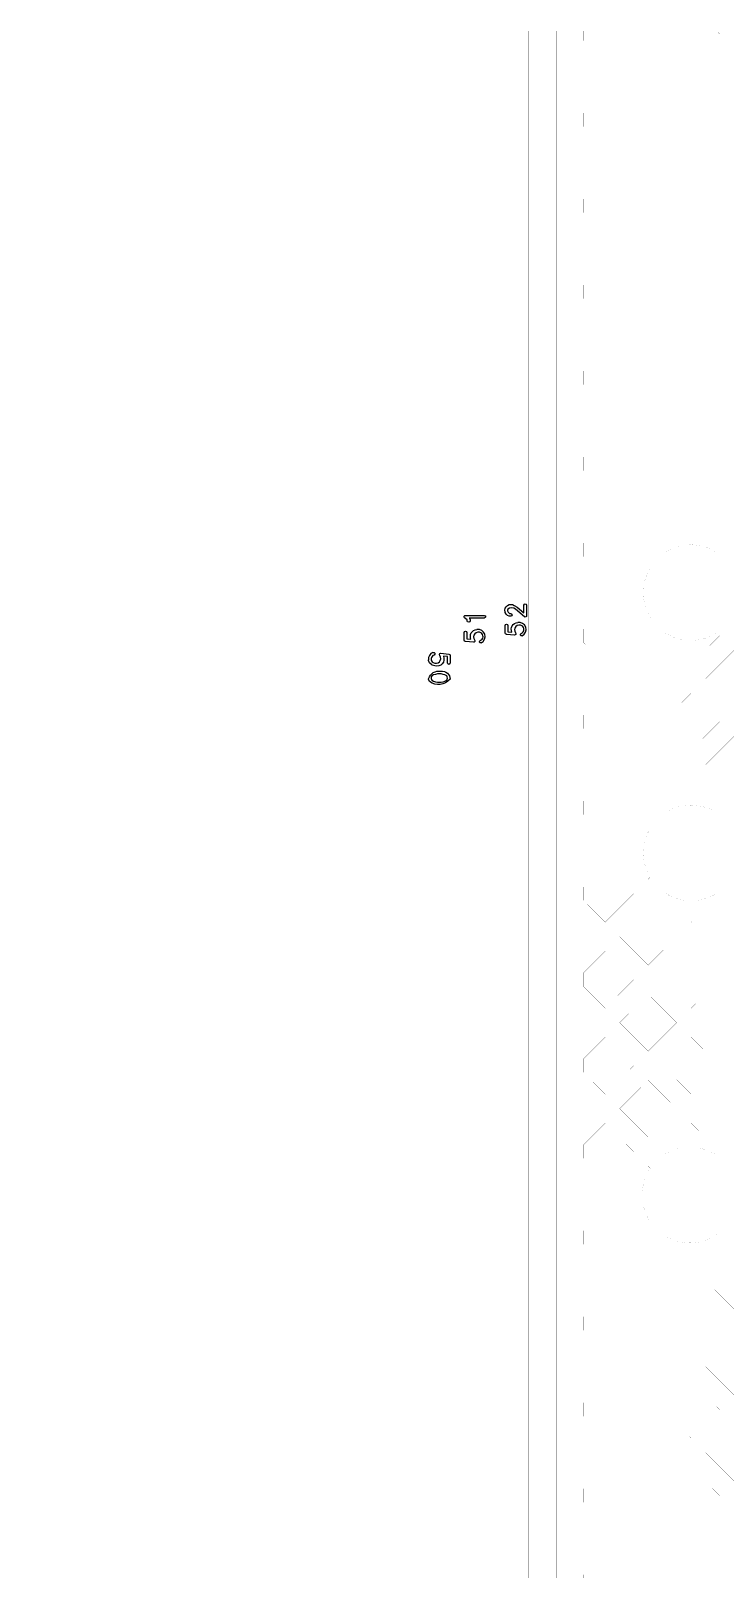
# Model space of a CAD drawing. Extents: x 726 to 4465, y 139 to 737.
# Drawn here: x 4074.9 to 4099.7, y 477.2 to 532.4 of the extents above; entities that cross this region are included whole.
import ezdxf

# ---------------------------------------------------------------- set-up
doc = ezdxf.new("R2010")
doc.units = 0
doc.layers.add('e_area', color=95, linetype='Continuous')
doc.layers.add('f_area', color=221, linetype='Continuous')

# ---------------------------------------------------------------- blocks, each defined once
blk = doc.blocks.new('PAD_R2')
at = {"layer": 'f_area', "const_width": 0.5}
blk.add_lwpolyline([(0.25, 0, 1), (-0.25, 0, 1)], format="xyb", close=True, dxfattribs=at)

msp = doc.modelspace()

# ---------------------------------------------------------------- linework, layer by layer
at = {"layer": 'e_area', "const_width": 0.00096}
for points in [[(4074.948, 477.21), (4074.948, 532.433), (4192.925, 532.433), (4192.925, 477.21), (4074.948, 477.21), (4074.948, 532.433), (4088.093, 532.433), (4088.093, 477.21)], [(4089.071, 477.21), (4089.071, 532.433), (4089.803, 532.433), (4089.803, 477.21)], [(4090.534, 477.21), (4090.534, 532.433), (4091.266, 532.433), (4091.266, 477.21)], [(4091.997, 477.21), (4091.997, 532.433), (4092.729, 532.433), (4092.729, 477.21)], [(4095.973, 530.794), (4096.991, 529.776), (4098.009, 530.794), (4096.991, 531.811)], [(4099.043, 530.794), (4100.06, 529.777), (4101.076, 530.794), (4100.06, 531.81)], [(4094.682, 529.015), (4095.456, 528.241), (4096.474, 529.259), (4095.456, 530.276), (4094.682, 529.502)], [(4097.508, 529.259), (4098.525, 528.242), (4099.542, 529.26), (4098.526, 530.276)], [(4095.973, 527.724), (4096.99, 526.707), (4098.007, 527.725), (4096.991, 528.741)], [(4099.042, 527.725), (4100.06, 526.707), (4101.077, 527.725), (4100.06, 528.743)], [(4094.682, 525.948), (4095.456, 525.173), (4096.473, 526.19), (4095.456, 527.207), (4094.682, 526.432)], [(4097.507, 526.19), (4098.525, 525.172), (4099.542, 526.19), (4098.525, 527.208)], [(4095.973, 524.656), (4096.991, 523.639), (4098.007, 524.655), (4096.99, 525.673)], [(4099.042, 524.655), (4100.06, 523.637), (4101.077, 524.655), (4100.06, 525.673)], [(4094.682, 522.878), (4095.456, 522.104), (4096.474, 523.121), (4095.456, 524.139), (4094.682, 523.365)], [(4097.508, 523.121), (4098.526, 522.104), (4099.542, 523.12), (4098.525, 524.138)], [(4095.973, 521.586), (4096.991, 520.569), (4098.009, 521.586), (4096.991, 522.604)], [(4099.043, 521.586), (4100.06, 520.57), (4101.076, 521.586), (4100.06, 522.603)], [(4094.682, 519.81), (4095.457, 519.035), (4096.474, 520.051), (4095.456, 521.069), (4094.682, 520.295)], [(4097.508, 520.051), (4098.525, 519.035), (4099.542, 520.053), (4098.526, 521.069)], [(4095.974, 518.518), (4096.991, 517.501), (4098.007, 518.518), (4096.991, 519.534)], [(4099.042, 518.518), (4100.06, 517.5), (4101.077, 518.518), (4100.06, 519.535)], [(4094.682, 516.74), (4095.456, 515.966), (4096.474, 516.984), (4095.457, 518), (4094.682, 517.225)], [(4097.508, 516.984), (4098.526, 515.966), (4099.542, 516.983), (4098.525, 518)], [(4095.973, 515.449), (4096.991, 514.431), (4098.009, 515.449), (4096.991, 516.467)], [(4099.043, 515.449), (4100.061, 514.431), (4101.077, 515.448), (4100.06, 516.465)], [(4094.682, 513.67), (4095.456, 512.896), (4096.474, 513.914), (4095.456, 514.932), (4094.682, 514.157)], [(4094.682, 510.603), (4095.457, 509.827), (4096.474, 510.844), (4095.456, 511.862), (4094.682, 511.087)], [(4095.974, 509.31), (4096.991, 508.294), (4098.007, 509.31), (4096.991, 510.327)], [(4099.042, 509.31), (4100.06, 508.292), (4101.077, 509.31), (4100.06, 510.328)], [(4094.682, 507.533), (4095.456, 506.759), (4096.474, 507.776), (4095.457, 508.793), (4094.682, 508.018)], [(4097.508, 507.776), (4098.526, 506.759), (4099.542, 507.775), (4098.525, 508.793)], [(4095.973, 506.241), (4096.991, 505.224), (4098.009, 506.241), (4096.991, 507.259)], [(4099.043, 506.241), (4100.06, 505.225), (4101.076, 506.241), (4100.06, 507.258)], [(4094.682, 504.463), (4095.456, 503.689), (4096.474, 504.706), (4095.456, 505.724), (4094.682, 504.95)], [(4094.682, 501.395), (4095.456, 500.621), (4096.473, 501.638), (4095.456, 502.654), (4094.682, 501.88)], [(4095.973, 500.104), (4096.991, 499.086), (4098.007, 500.103), (4096.99, 501.121)], [(4099.042, 500.103), (4100.06, 499.085), (4101.077, 500.103), (4100.06, 501.121)], [(4094.682, 498.325), (4095.456, 497.551), (4096.474, 498.569), (4095.456, 499.587), (4094.682, 498.813)], [(4097.508, 498.569), (4098.526, 497.551), (4099.542, 498.568), (4098.525, 499.586)], [(4095.973, 497.034), (4096.991, 496.016), (4098.009, 497.034), (4096.991, 498.052)], [(4099.043, 497.034), (4100.06, 496.018), (4101.076, 497.034), (4100.06, 498.051)], [(4094.682, 495.256), (4095.456, 494.481), (4096.474, 495.499), (4095.456, 496.517), (4094.682, 495.743)], [(4097.508, 495.499), (4098.525, 494.483), (4099.542, 495.5), (4098.526, 496.517)], [(4095.973, 493.964), (4096.99, 492.948), (4098.007, 493.965), (4096.991, 494.982)], [(4099.042, 493.965), (4100.06, 492.948), (4101.077, 493.965), (4100.06, 494.983)], [(4094.682, 492.188), (4095.456, 491.414), (4096.473, 492.43), (4095.456, 493.447), (4094.682, 492.673)], [(4094.682, 489.118), (4095.456, 488.344), (4096.474, 489.362), (4095.456, 490.379), (4094.682, 489.605)], [(4095.973, 487.827), (4096.991, 486.809), (4098.009, 487.827), (4096.991, 488.844)], [(4099.043, 487.827), (4100.06, 486.81), (4101.076, 487.827), (4100.06, 488.843)], [(4094.682, 486.048), (4095.456, 485.274), (4096.474, 486.292), (4095.456, 487.309), (4094.682, 486.535)], [(4097.508, 486.292), (4098.525, 485.275), (4099.542, 486.293), (4098.526, 487.309)], [(4095.973, 484.757), (4096.99, 483.74), (4098.007, 484.758), (4096.991, 485.774)], [(4099.042, 484.758), (4100.06, 483.74), (4101.077, 484.758), (4100.06, 485.776)], [(4094.682, 482.981), (4095.456, 482.206), (4096.473, 483.223), (4095.456, 484.239), (4094.682, 483.465)], [(4097.507, 483.223), (4098.525, 482.205), (4099.542, 483.223), (4098.525, 484.241)], [(4095.973, 481.689), (4096.991, 480.671), (4098.007, 481.688), (4096.99, 482.706)], [(4099.042, 481.688), (4100.06, 480.67), (4101.077, 481.688), (4100.06, 482.706)], [(4094.682, 479.911), (4095.456, 479.137), (4096.474, 480.154), (4095.456, 481.172), (4094.682, 480.398)], [(4097.508, 480.154), (4098.526, 479.137), (4099.542, 480.153), (4098.525, 481.171)], [(4095.973, 478.619), (4096.991, 477.602), (4098.009, 478.619), (4096.991, 479.637)], [(4099.043, 478.619), (4100.06, 477.603), (4101.076, 478.619), (4100.06, 479.636)]]:
    msp.add_lwpolyline(points, close=True, dxfattribs=at)
for points in [[(4093.706, 477.21), (4093.706, 532.433), (4094.682, 532.433), (4094.682, 532.085), (4095.456, 531.311), (4096.474, 532.329), (4096.369, 532.433)], [(4096.369, 532.433), (4097.613, 532.433)], [(4097.613, 532.433), (4097.508, 532.329), (4098.526, 531.311), (4099.542, 532.327), (4099.437, 532.433)], [(4099.437, 532.433), (4100.682, 532.433)], [(4100.701, 477.21), (4099.418, 477.21), (4098.526, 478.102), (4097.634, 477.21), (4096.348, 477.21), (4095.456, 478.102), (4094.682, 477.328), (4094.682, 477.21), (4093.706, 477.21)]]:
    msp.add_lwpolyline(points, dxfattribs=at)
for points in [[(4097.508, 513.914), (4097.601, 513.821, -0.143864), (4098.525, 514.092, -0.144121), (4099.449, 513.82), (4099.544, 513.914), (4098.526, 514.932)], [(4095.973, 512.379), (4096.991, 511.361), (4097.09, 511.46, -0.144121), (4096.818, 512.385, -0.142804), (4097.085, 513.302), (4096.991, 513.397)], [(4097.508, 510.844), (4098.525, 509.827), (4099.542, 510.845), (4099.442, 510.946, -0.142803), (4098.525, 510.678, -0.142544), (4097.609, 510.945)], [(4097.508, 504.706), (4097.655, 504.56, -0.134868), (4098.527, 504.799, -0.134336), (4099.396, 504.561), (4099.542, 504.708), (4098.526, 505.724)], [(4095.973, 503.171), (4096.99, 502.155), (4097.058, 502.223, -0.134332), (4096.82, 503.092, -0.151757), (4097.121, 504.059), (4096.991, 504.189)], [(4097.507, 501.638), (4098.525, 500.62), (4099.542, 501.638), (4099.494, 501.686, -0.151755), (4098.527, 501.385, -0.152288), (4097.557, 501.688)], [(4097.507, 492.43), (4097.598, 492.339, -0.137518), (4098.486, 492.588, -0.145973), (4099.421, 492.309), (4099.542, 492.43), (4098.525, 493.448)], [(4095.973, 490.897), (4096.991, 489.879), (4097.058, 489.946, -0.14597), (4096.779, 490.881, -0.149129), (4097.069, 491.833), (4096.99, 491.913)], [(4097.508, 489.362), (4098.526, 488.344), (4099.542, 489.36), (4099.438, 489.464, -0.149129), (4098.486, 489.174, -0.140692), (4097.58, 489.434)]]:
    msp.add_lwpolyline(points, format="xyb", close=True, dxfattribs=at)
at = {"layer": 'e_area'}
for points in [[(4091.883, 511.696, -0.688635), (4092.211, 511.929), (4092.314, 511.869), (4092.555, 511.663)], [(4092.555, 511.663), (4092.555, 511.942, -1), (4092.651, 511.942), (4092.651, 511.56, -0.64983), (4092.572, 511.522), (4092.255, 511.793, 0.341953), (4091.979, 511.792)], [(4090.437, 511.489, -0.700289), (4090.468, 511.573), (4091.14, 511.573, -1), (4091.14, 511.477), (4090.597, 511.477)], [(4090.637, 511.412, -1.522153), (4090.526, 511.412), (4090.437, 511.489)], [(4090.597, 511.477, -0.067269), (4090.605, 511.467), (4090.637, 511.412)], [(4092.091, 511.538, -0.327897), (4091.889, 511.671, -0.133537), (4091.883, 511.696)], [(4091.979, 511.792, 0.570936), (4092.091, 511.634, -1), (4092.091, 511.538)], [(4090.42, 510.689), (4090.42, 510.963, -1), (4090.516, 510.963), (4090.516, 510.733), (4090.661, 510.719, -0.52381), (4090.871, 511.064)], [(4091.021, 510.947, 0.819035), (4090.787, 510.698, -0.735142), (4090.751, 510.614), (4090.463, 510.641, -0.38852), (4090.42, 510.689)], [(4091.031, 510.59, -1), (4090.993, 510.678, 0.637658), (4091.021, 510.947)], [(4091.883, 510.942), (4091.883, 511.216, -1), (4091.979, 511.216), (4091.979, 510.985), (4092.124, 510.971, -0.52381), (4092.334, 511.317)], [(4092.484, 511.2, 0.819035), (4092.25, 510.951, -0.735142), (4092.214, 510.866), (4091.926, 510.894, -0.38852), (4091.883, 510.942)], [(4092.494, 510.842, -1), (4092.456, 510.931, 0.637658), (4092.484, 511.2)], [(4089.316, 509.887, 0.819206), (4089.55, 510.136, -0.735142), (4089.585, 510.221), (4089.873, 510.193, -0.38852), (4089.917, 510.145), (4089.917, 509.871, -1), (4089.821, 509.871), (4089.821, 510.102), (4089.676, 510.116, -0.644337), (4089.376, 509.77), (4089.28, 509.798, -0.111867), (4089.261, 509.808), (4089.198, 509.862, -0.126561), (4089.184, 509.881), (4089.152, 509.964, -0.094518), (4089.149, 509.981)], [(4089.306, 510.244, -1), (4089.344, 510.156, 0.637658), (4089.316, 509.887)], [(4089.149, 509.309, -0.384703), (4089.59, 509.576, -0.472796), (4089.914, 509.292)], [(4089.914, 509.292, -0.401949), (4089.184, 509.209), (4089.152, 509.292, -0.094518), (4089.149, 509.309)]]:
    msp.add_lwpolyline(points, format="xyb", dxfattribs=at)
msp.add_lwpolyline([(4089.245, 509.318), (4089.267, 509.26, 0.272404), (4089.798, 509.26, 0.311732), (4089.798, 509.413, 0.272415), (4089.267, 509.413), (4089.245, 509.355)], format="xyb", close=True, dxfattribs=at)
for centre, radius, start, end in [((4090.918, 510.816), 0.253, 296.5456, 100.7621), ((4092.381, 511.068), 0.253, 296.5456, 100.7621), ((4089.37, 510.028), 0.226, 106.4932, 191.8562)]:
    msp.add_arc(centre, radius, start, end, dxfattribs=at)

# ---------------------------------------------------------------- block references
at = {"layer": 'e_area', "xscale": 0.00096, "yscale": 0.00096, "zscale": 0.96}
for p in [(4096.369, 532.433), (4096.369, 532.433), (4097.613, 532.433), (4097.613, 532.433), (4099.437, 532.433), (4099.437, 532.433), (4093.706, 477.21), (4093.706, 477.21)]:
    msp.add_blockref('PAD_R2', p, dxfattribs=at)

doc.saveas('drawing.dxf')
